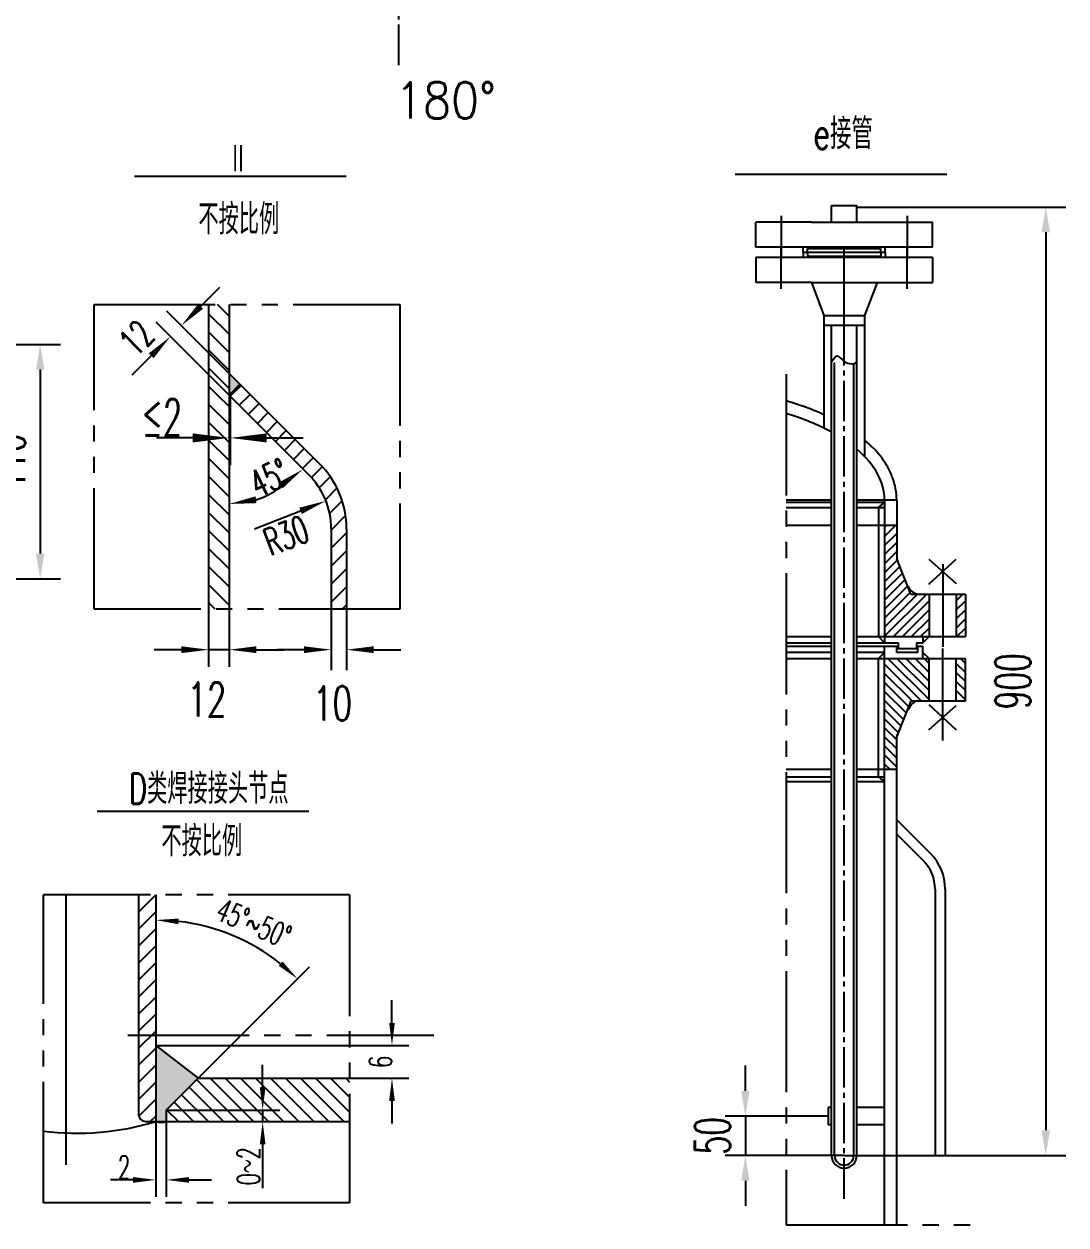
# Model space of a CAD drawing. Extents: x -80 to 3280, y -80 to 4672.
# Drawn here: x 625 to 1450, y 728 to 1680 of the extents above; entities that cross this region are included whole.
import ezdxf

# ---------------------------------------------------------------- set-up
doc = ezdxf.new("R2010")
doc.units = 0
doc.header["$LTSCALE"] = 80
for name, pattern in [('CENT2', [0.55, 0.4, -0.05, 0.05, -0.05]), ('CENTER', [2, 1.25, -0.25, 0.25, -0.25]), ('PHANTOM', [1.9699999999999995, 1.2, -0.15, 0.16, -0.15, 0.16, -0.15])]:
    doc.linetypes.add(name, pattern=pattern)
doc.layers.get('DEFPOINTS').update_dxf_attribs({"linetype": 'CONTINUOUS'})
for name, color, linetype in [('1轮廓实线层', 7, 'CONTINUOUS'), ('3中心线层', 1, 'CENTER'), ('5剖面线层', 2, 'CONTINUOUS'), ('6文字层', 3, 'CONTINUOUS'), ('7标注层', 4, 'CONTINUOUS'), ('9双点划线层', 6, 'PHANTOM'), ('A', 2, 'CONTINUOUS'), ('B', 7, 'CONTINUOUS'), ('C2', 1, 'CENT2'), ('D', 4, 'PHANTOM')]:
    doc.layers.add(name, color=color, linetype=linetype)
doc.styles.add('HZ', font='romans.shx', dxfattribs={"width": 0.618, "bigfont": 'hzfs.shx'})
doc.styles.add('PC_TEXTSTYLE', font='romans.shx', dxfattribs={"width": 0.618, "bigfont": 'hzfs.shx'})
doc.dimstyles.new('TH_GBDIM', dxfattribs={"dimscale": 8, "dimtxt": 3.5, "dimasz": 2.5, "dimexe": 2, "dimexo": 0, "dimgap": 1.5, "dimtad": 1, "dimdec": 1, "dimzin": 0, "dimdsep": 46, "dimtxsty": 'PC_TEXTSTYLE', "dimcen": 2.5, "dimadec": 0, "dimazin": 0, "dimtfac": 0.714286, "dimtdec": 4, "dimtmove": 0, "dimatfit": 3, "dimfxl": 0, "dimtolj": 1, "dimtzin": 0, "dimarcsym": 0})

# ---------------------------------------------------------------- blocks, each defined once
blk = doc.blocks.new('ARROW')
at = {"layer": 'B'}
blk.add_lwpolyline([(0, 0, 0, 0.25, 0), (-1, 0, 0.25, 0.25, 0)], format="xyseb", dxfattribs=at)
blk = doc.blocks.new('*D6')
at = {"layer": '7标注层', "color": 0, "lineweight": -2, "ltscale": 10}
for p, q in [((1284.74322066678, 1534.497068260605), (1450.378895964235, 1534.497068260605)), ((1434.378895964235, 1514.497068260605), (1434.378895964235, 803.1748469305475)), ((1274.743220666781, 783.1748469305476), (1450.378895964235, 783.1748469305475))]:
    blk.add_line(p, q, dxfattribs=at)
at = {"layer": '7标注层', "color": 0, "ltscale": 10}
for points in [[(1431.045562630902, 1514.497068260605), (1437.712229297568, 1514.497068260605), (1434.378895964235, 1534.497068260605)], [(1431.045562630902, 803.1748469305475), (1437.712229297568, 803.1748469305475), (1434.378895964235, 783.1748469305475)]]:
    blk.add_solid(points, dxfattribs=at)
at = {"layer": 'DEFPOINTS', "color": 0, "ltscale": 10}
for p in [(1284.74322066678, 1534.497068260605), (1274.743220666781, 783.1748469305476), (1434.378895964235, 783.1748469305475)]:
    blk.add_point(p, dxfattribs=at)
at = {"layer": '7标注层', "color": 0, "ltscale": 10, "insert": (1408.378895964235, 1158.835957595577), "char_height": 28, "attachment_point": 5, "rotation": 90, "style": 'PC_TEXTSTYLE'}
blk.add_mtext('\\A1;900{}{}', dxfattribs=at)
blk = doc.blocks.new('*D7')
at = {"layer": '7标注层', "color": 0, "lineweight": -2, "ltscale": 10}
for p, q in [((1196.49396664599, 834.361148679912), (1196.49396664599, 854.361148679912)), ((1262.124720156504, 814.361148679912), (1180.49396664599, 814.361148679912)), ((1196.49396664599, 814.361148679912), (1196.49396664599, 783.1748469305476)), ((1274.743220666781, 783.1748469305476), (1180.49396664599, 783.1748469305476)), ((1196.49396664599, 763.1748469305476), (1196.49396664599, 743.1748469305476))]:
    blk.add_line(p, q, dxfattribs=at)
at = {"layer": '7标注层', "color": 0, "ltscale": 10}
for points in [[(1193.160633312657, 834.361148679912), (1199.827299979323, 834.361148679912), (1196.49396664599, 814.361148679912)], [(1193.160633312657, 763.1748469305476), (1199.827299979323, 763.1748469305476), (1196.49396664599, 783.1748469305476)]]:
    blk.add_solid(points, dxfattribs=at)
at = {"layer": 'DEFPOINTS', "color": 0, "ltscale": 10}
for p in [(1262.124720156504, 814.361148679912), (1196.49396664599, 783.1748469305476), (1274.743220666781, 783.1748469305476)]:
    blk.add_point(p, dxfattribs=at)
at = {"layer": '7标注层', "color": 0, "ltscale": 10, "insert": (1170.49396664599, 798.7679978052299), "char_height": 28, "attachment_point": 5, "rotation": 90, "style": 'PC_TEXTSTYLE'}
blk.add_mtext('\\A1;50{}{}', dxfattribs=at)
blk = doc.blocks.new('*D8')
at = {"layer": '7标注层', "color": 0, "lineweight": -2, "ltscale": 10}
for p, q in [((596.589466979617, 1425.713727449423), (654.044788463807, 1425.713727449423)), ((638.044788463807, 1405.713727449423), (638.044788463807, 1260.017201750613)), ((406.1151396476734, 1240.017201750613), (654.044788463807, 1240.017201750613))]:
    blk.add_line(p, q, dxfattribs=at)
at = {"layer": '7标注层', "color": 0, "ltscale": 10}
for points in [[(634.7114551304736, 1405.713727449423), (641.3781217971404, 1405.713727449423), (638.044788463807, 1425.713727449423)], [(634.7114551304736, 1260.017201750613), (641.3781217971404, 1260.017201750613), (638.044788463807, 1240.017201750613)]]:
    blk.add_solid(points, dxfattribs=at)
at = {"layer": 'DEFPOINTS', "color": 0, "ltscale": 10}
for p in [(596.589466979617, 1425.713727449423), (406.1151396476734, 1240.017201750613), (638.044788463807, 1240.017201750613)]:
    blk.add_point(p, dxfattribs=at)
at = {"layer": '7标注层', "color": 0, "ltscale": 10, "insert": (612.0447884638069, 1332.865464600018), "char_height": 28, "attachment_point": 5, "rotation": 90, "style": 'PC_TEXTSTYLE'}
blk.add_mtext('\\A1;110', dxfattribs=at)

msp = doc.modelspace()

# ---------------------------------------------------------------- hatches: boundary and pattern name
at = {"layer": '7标注层', "ltscale": 10}
h = msp.add_hatch(dxfattribs=at)
h.set_pattern_fill('ANSI31', color=256, scale=1.6, style=0)
h.set_pattern_definition([(45, (185.6941947072337, 224.2976303777418), (-3.592102448427661, 3.592102448427662), [])])
h.paths.add_polyline_path([(1306.743220666781, 1194.215530891033), (1341.943220666781, 1194.215530891033), (1341.943220666781, 1227.815530891034), (1327.543220666781, 1227.815530891033), (1316.34322066678, 1255.815530891034), (1316.34322066678, 1282.215530891034), (1306.743220666781, 1282.215530891034)])
h.paths.add_polyline_path([(1370.743220666781, 1227.815530891034), (1363.543220666781, 1227.815530891034), (1363.543220666781, 1194.215530891033), (1370.743220666781, 1194.215530891033)])
h = msp.add_hatch(dxfattribs=at)
h.set_pattern_fill('ANSI31', color=256, scale=1.6, angle=90, style=0)
h.set_pattern_definition([(135, (185.6941947072337, 224.2976303777418), (-3.592102448427662, -3.592102448427661), [])])
h.paths.add_polyline_path([(1327.543220666781, 1143.328776793996), (1341.943220666781, 1143.328776793996), (1341.943220666781, 1176.928776793995), (1306.743220666781, 1176.928776793995), (1306.743220666781, 1088.928776793995), (1316.34322066678, 1088.928776793995), (1316.34322066678, 1115.328776793996)])
h.paths.add_polyline_path([(1370.743220666781, 1176.928776793995), (1363.543220666781, 1176.928776793995), (1363.543220666781, 1143.328776793996), (1370.743220666781, 1143.328776793996)])
at = {"layer": 'B'}
for points in [[(787.621247902579, 1385.571892223487), (796.198849138169, 1394.149493459078), (787.621247902579, 1402.727094694668)], [(787.621247902579, 1385.571892223487), (788.5856176040352, 1384.607522522032), (797.1632188396252, 1393.185123757622), (796.198849138169, 1394.149493459078)], [(787.621247902579, 1385.571892223487), (787.621247902579, 1384.572106889771), (788.5856176040352, 1384.607522522031)], [(729.5438053103662, 810.112315583536), (737.8782290503741, 810.112315583538), (737.8782290503741, 819.124678089775), (763.1320681115358, 844.3785171509392), (729.5438053103662, 870.2654195404182)], [(737.8782290503741, 810.112315583536), (729.5438053103662, 810.112315583536, 0.1951314617689463)]]:
    msp.add_hatch(color=256, dxfattribs=at).paths.add_polyline_path(points)
h = msp.add_hatch(dxfattribs=at)
h.set_pattern_fill('ANSI31', color=256, scale=3, style=0)
h.set_pattern_definition([(45, (-3626.710230580789, -2976.065899262323), (-6.735192090801864, 6.735192090801864), [])])
h.paths.add_polyline_path([(715.8273189973734, 816.112315583536, 0.4142135623730951), (721.8273189973734, 810.112315583536), (729.5438053103662, 810.112315583536), (729.5438053103662, 989.5469953623206), (715.8273189973734, 989.5469953623206)])
h = msp.add_hatch(dxfattribs=at)
h.set_pattern_fill('ANSI31', color=256, scale=67.39200000000001, angle=90, style=0)
h.set_pattern_definition([(135, (-1227.458589099571, 164.0631133663605), (-5.95666752471548, -5.956667524715472), [])])
h.paths.add_polyline_path([(763.1320681115358, 844.3785171509392), (737.8782290503741, 819.124678089775), (814.2118426697534, 819.124678089775), (814.2118426697534, 837.0958780897759), (814.2118426697534, 844.3785171509392)])
h.paths.add_polyline_path([(737.8782290503741, 819.124678089775), (737.8782290503741, 810.112315583536), (814.2118426697534, 810.112315583536), (814.2118426697534, 819.124678089775)])
h.paths.add_polyline_path([(882.9554782141786, 810.112315583536), (882.9554782141786, 844.3785171509392), (814.2118426697534, 844.3785171509392), (814.2118426697534, 837.0958780897759), (814.2118426697534, 819.124678089775), (814.2118426697534, 810.112315583536), (827.6902426697579, 810.112315583536)])

# ---------------------------------------------------------------- linework, layer by layer
at = {"layer": '1轮廓实线层'}
for p, q in [((1248.743220666781, 1522.606216460074), (1204.743220666781, 1522.606216460074)), ((1204.743220666781, 1502.606216460074), (1204.743220666781, 1522.606216460074)), ((1300.743220666781, 1522.606216460074), (1344.743220666781, 1522.606216460074)), ((1344.743220666781, 1502.606216460074), (1344.743220666781, 1522.606216460074)), ((1344.743220666781, 1502.606216460074), (1204.743220666781, 1502.606216460074)), ((1344.743220666781, 1494.606216460074), (1204.743220666781, 1494.606216460074)), ((1204.743220666781, 1494.606216460074), (1204.743220666781, 1474.606216460074)), ((1242.243220666781, 1498.606216460074), (1242.243220666781, 1502.606216460074)), ((1307.243220666781, 1498.606216460074), (1242.243220666781, 1498.606216460074)), ((1242.243220666781, 1498.606216460074), (1242.243220666781, 1494.606216460074)), ((1307.243220666781, 1498.606216460074), (1242.243220666781, 1498.606216460074)), ((1245.743220666781, 1501.606216460074), (1303.743220666781, 1501.606216460074)), ((1245.743220666781, 1498.606216460074), (1245.743220666781, 1501.606216460074)), ((1245.743220666781, 1498.606216460074), (1245.743220666781, 1495.606216460074)), ((1245.743220666781, 1495.606216460074), (1303.743220666781, 1495.606216460074)), ((1303.743220666781, 1498.606216460074), (1303.743220666781, 1501.606216460074)), ((1303.743220666781, 1498.606216460074), (1303.743220666781, 1495.606216460074)), ((1307.243220666781, 1498.606216460074), (1307.243220666781, 1502.606216460074)), ((1307.243220666781, 1498.606216460074), (1307.243220666781, 1494.606216460074)), ((1344.743220666781, 1494.606216460074), (1344.743220666781, 1474.606216460074)), ((1248.743220666781, 1474.606216460074), (1204.743220666781, 1474.606216460074)), ((1248.743220666781, 1474.606216460074), (1258.743220666781, 1448.606216460074)), ((1300.743220666781, 1474.606216460074), (1290.743220666781, 1448.606216460074)), ((1300.743220666781, 1474.606216460074), (1344.743220666781, 1474.606216460074)), ((1258.743220666781, 1448.606216460074), (1258.743220666781, 1440.606216460074)), ((1290.743220666781, 1448.606216460074), (1290.743220666781, 1440.606216460074)), ((1290.743220666781, 1440.606216460074), (1258.743220666781, 1440.606216460074))]:
    msp.add_line(p, q, dxfattribs=at)
at = {"layer": '1轮廓实线层', "ltscale": 10}
for p, q in [((1248.743220666781, 1522.606216460074), (1300.743220666781, 1522.606216460074)), ((1248.743220666781, 1474.606216460074), (1300.743220666781, 1474.606216460074)), ((1258.743220666781, 1440.606216460074), (1258.743220666781, 1359.346958319376)), ((1290.743220666781, 1440.606216460074), (1290.743220666781, 1337.086722439359))]:
    msp.add_line(p, q, dxfattribs=at)
at = {"layer": '3中心线层'}
for p, q in [((1224.743220666781, 1527.606216460074), (1224.743220666781, 1493.606216460074)), ((1324.743220666781, 1527.606216460074), (1324.743220666781, 1493.606216460074)), ((1224.743220666781, 1469.606216460074), (1224.743220666781, 1503.606216460074)), ((1274.743220666781, 1435.606216460074), (1274.743220666781, 1503.606216460074)), ((1324.743220666781, 1469.606216460074), (1324.743220666781, 1503.606216460074)), ((1264.82279386535, 1302.215530891034), (1228.810983560162, 1302.215530891034)), ((1316.34322066678, 1302.215530891034), (1285.055619815742, 1302.215530891034)), ((1352.743220666782, 1251.528789595262), (1352.743220666781, 1186.215530891032)), ((1352.743220666781, 1111.922478467949), (1352.743220666781, 1184.928776793995))]:
    msp.add_line(p, q, dxfattribs=at)
at = {"layer": '3中心线层', "ltscale": 14}
msp.add_line((658.236815208501, 989.5469953623206), (658.236815208501, 775.904114224491), dxfattribs=at)
at = {"layer": '5剖面线层', "ltscale": 10}
for p, q in [((1264.82279386535, 1300.404963966103), (1228.810983560162, 1300.404963966103)), ((1228.810983560162, 1296.370407197948), (1264.82279386535, 1296.370407197949)), ((1306.743220666781, 1300.404963966103), (1285.055619815742, 1300.404963966103)), ((1285.055619815742, 1296.370407197949), (1306.743220666781, 1296.370407197949)), ((1301.820143825085, 1296.370407197949), (1306.743220666781, 1300.404963966103)), ((1301.820143825085, 1296.370407197949), (1301.820143825085, 1194.215530891032)), ((1306.743220666781, 1302.215530891034), (1306.743220666781, 1189.415530891022)), ((1316.34322066678, 1302.215530891034), (1316.34322066678, 1255.815530891034)), ((1264.82279386535, 1282.215530891034), (1228.810983560162, 1282.215530891034)), ((1316.34322066678, 1282.215530891034), (1285.055619815742, 1282.215530891034)), ((1327.543220666781, 1227.815530891034), (1316.34322066678, 1255.815530891034)), ((1341.746857030418, 1255.56675479366), (1363.346857030419, 1236.366754793646)), ((1341.746857030418, 1235.655643682537), (1363.346857030419, 1255.56675479366)), ((1327.543220666781, 1227.815530891034), (1370.743220666781, 1227.815530891034)), ((1341.943220666781, 1227.815530891034), (1341.943220666781, 1194.215530891032)), ((1363.543220666781, 1227.815530891034), (1363.543220666781, 1194.215530891032)), ((1370.743220666781, 1227.815530891034), (1370.743220666781, 1194.215530891032)), ((1228.810983560162, 1194.215530891033), (1264.82279386535, 1194.215530891033)), ((1228.810983560162, 1189.415530891022), (1264.822793865351, 1189.415530891022)), ((1285.055619815742, 1194.215530891032), (1370.743220666781, 1194.215530891032)), ((1285.055619815742, 1189.415530891022), (1317.543220666781, 1189.415530891022)), ((1301.820143825085, 1194.215530891032), (1306.743220666781, 1189.415530891022)), ((1317.543220666781, 1189.415530891022), (1317.543220666781, 1184.615530891033)), ((1331.943220666781, 1189.415530891022), (1337.143220666781, 1189.415530891022)), ((1331.943220666781, 1189.415530891022), (1331.943220666781, 1184.615530891033)), ((1331.943220666781, 1189.415530891022), (1331.943220666781, 1184.615530891033)), ((1337.143220666781, 1189.415530891022), (1341.943220666781, 1194.215530891032)), ((1337.143220666781, 1194.215530891032), (1337.143220666781, 1189.415530891022)), ((1228.810983560162, 1186.528776793996), (1264.82279386535, 1186.528776793996)), ((1264.822793865351, 1181.738295994913), (1228.810983560162, 1181.738295994913)), ((1285.055619815742, 1186.528776793995), (1317.543220666781, 1186.528776793995)), ((1306.743220666781, 1181.738295994913), (1285.055619815742, 1181.738295994913)), ((1301.820143825085, 1176.928776793995), (1306.743220666781, 1181.738295994913)), ((1306.743220666781, 1088.928776793995), (1306.743220666781, 1186.528776793995)), ((1316.34322066678, 1181.728776793995), (1316.34322066678, 1186.528776793995)), ((1331.943220666781, 1184.615530891033), (1316.34322066678, 1184.615530891033)), ((1333.143220666781, 1181.728776793995), (1316.34322066678, 1181.728776793995)), ((1331.943220666781, 1186.528776793995), (1337.143220666781, 1186.528776793995)), ((1333.143220666781, 1181.728776793995), (1333.143220666781, 1186.528776793995)), ((1337.143220666781, 1176.928776793995), (1337.143220666781, 1186.528776793995)), ((1337.143220666781, 1181.728776793995), (1341.943220666781, 1176.928776793995)), ((1228.810983560162, 1176.928776793995), (1264.822793865351, 1176.928776793995)), ((1285.055619815742, 1176.928776793995), (1370.743220666781, 1176.928776793995)), ((1301.820143825085, 1083.082552886815), (1301.820143825085, 1176.928776793995)), ((1341.943220666781, 1143.328776793996), (1341.943220666781, 1176.928776793995)), ((1363.543220666781, 1143.328776793996), (1363.543220666781, 1176.928776793995)), ((1370.743220666781, 1143.328776793996), (1370.743220666781, 1176.928776793995)), ((1327.543220666781, 1143.328776793996), (1316.34322066678, 1115.328776793996)), ((1327.543220666781, 1143.328776793996), (1370.743220666781, 1143.328776793996)), ((1341.746857030417, 1140.387701210269), (1363.346857030418, 1120.476590099147)), ((1341.746857030417, 1120.476590099147), (1363.346857030418, 1139.67659009916)), ((1316.34322066678, 1088.928776793995), (1316.34322066678, 1115.328776793996)), ((1264.822793865351, 1088.928776793996), (1228.810983560162, 1088.928776793996)), ((1264.822793865351, 1088.928776793996), (1228.810983560162, 1088.928776793996)), ((1306.743220666781, 1088.928776793995), (1285.055619815742, 1088.928776793996)), ((1316.34322066678, 1088.928776793995), (1285.055619815743, 1088.928776793995)), ((1306.743220666781, 728.1267448613521), (1306.743220666781, 1088.928776793995)), ((1316.34322066678, 728.1267448613521), (1316.34322066678, 1088.928776793995)), ((1228.810983560162, 1083.082552886816), (1264.822793865351, 1083.082552886816)), ((1264.822793865351, 1079.04799611866), (1228.810983560162, 1079.04799611866)), ((1285.055619815743, 1083.082552886815), (1306.743220666781, 1083.082552886815)), ((1306.743220666781, 1079.04799611866), (1285.055619815742, 1079.047996118661)), ((1301.820143825085, 1083.082552886815), (1306.743220666781, 1079.04799611866)), ((1343.027491914242, 1022.460295167416), (1316.34322066678, 1049.144566414878)), ((1337.370637664751, 1016.803440917924), (1316.34322066678, 1037.830857915894)), ((1346.743220666781, 994.1760239199548), (1346.743220666781, 783.1748469305476)), ((1354.743220666781, 994.1760239199548), (1354.743220666781, 783.1748469305476)), ((1262.124720156504, 821.2592023888237), (1262.124720156504, 807.4630949709999)), ((1264.822793865351, 821.2592023888237), (1262.124720156504, 821.2592023888237)), ((1306.743220666781, 821.2592023888237), (1285.055619815743, 821.2592023888237)), ((1264.822793865351, 807.4630949709999), (1262.124720156504, 807.4630949709999)), ((1306.743220666781, 807.4630949709999), (1285.055619815743, 807.4630949710004))]:
    msp.add_line(p, q, dxfattribs=at)
for centre, radius, start, end in [((1325.943220666781, 1257.478382885885), 9.600000000000001, 180, 199.6538237106243), ((1334.308524950657, 1237.415530891034), 9.600000000000001, 199.6538240591742, 270.0000000008338), ((1334.784514229223, 1133.728776793995), 9.600000000000001, 90.00000000026056, 164.0546100856623), ((1325.943220666781, 1113.984249325449), 9.600000000000001, 164.0546029430819, 180), ((1314.743220666781, 994.1760239199548), 40, 7.016477563892661e-15, 45.00000000000921), ((1314.743220666781, 994.1760239199548), 32, 7.016477563892661e-15, 45.00000000000921), ((1274.743220666781, 783.1748469305476), 10.02531982923242, 180, 0), ((1274.743220666781, 783.1748469305476), 7.625319829231739, 180, 0)]:
    msp.add_arc(centre, radius, start, end, dxfattribs=at)
for start_param, end_param in [(0.7416695819754651, 1.032209348173465), (-2.220446049250313e-15, 0.5306071044255805)]:
    msp.add_ellipse((1146.743220666781, 1302.215530891034), major_axis=(160, 1.874325347706042e-13), ratio=0.4999999999999979, start_param=start_param, end_param=end_param, dxfattribs=at)
for points, knots in [([(1258.743220666781, 1370.008956015853), (1253.961698018915, 1372.120667277642), (1250.178628755298, 1373.676228950723), (1240.682553237506, 1377.246386703616), (1234.845935275919, 1379.16602209179), (1228.810983560162, 1380.891716120907)], [0.8387865631734847, 0.8387865631734847, 0.8387865631734847, 0.8387865631734847, 0.9260657738917453, 0.9260657738917453, 1.051315341893185, 1.051315341893185, 1.051315341893185, 1.051315341893185]), ([(1316.34322066678, 1302.215530891034), (1316.34322066678, 1305.276357861844), (1316.058708807863, 1308.336838668781), (1314.935180116906, 1314.388337158585), (1314.096627047407, 1317.378948241342), (1311.901898470021, 1323.238586730076), (1310.546194326545, 1326.107695123006), (1307.36056422814, 1331.695314972199), (1305.530837277812, 1334.414124654283), (1299.881132329362, 1341.691599359499), (1295.606830948236, 1346.079031865873), (1290.743220666782, 1350.199498455963)], [0, 0, 0, 0, 0.09256533177855115, 0.09256533177855115, 0.1851306635571023, 0.1851306635571023, 0.2776959953356535, 0.2776959953356535, 0.3702613271142046, 0.3702613271142046, 0.5331432844267124, 0.5331432844267124, 0.5331432844267124, 0.5331432844267124])]:
    msp.add_open_spline(points, degree=3, knots=knots, dxfattribs=at)
at = {"layer": '6文字层', "ltscale": 14}
for p, q in [((1188.464575985884, 1560.45047462986), (1356.093563405776, 1560.45047462986)), ((712.6424799914248, 1558.994983408551), (880.2714674113167, 1558.994983408551)), ((683.2294830936489, 1055.929441005653), (850.8584705135409, 1055.929441005653))]:
    msp.add_line(p, q, dxfattribs=at)
at = {"layer": '7标注层', "ltscale": 10}
msp.add_line((1258.743220666781, 1448.606216460074), (1290.743220666781, 1448.606216460074), dxfattribs=at)
msp.add_spline([(1264.717900837548, 1411.593092912744), (1269.239951615027, 1416.696561950908), (1274.743220666781, 1412.273553064341), (1284.743220666781, 1412.273553064341), (1284.743220666781, 1414.995411571919)], degree=3, dxfattribs=at)
at = {"layer": '9双点划线层'}
for p, q in [((1228.810983560162, 1402.082256283387), (1228.810983560162, 728.1267448613521)), ((1228.810983560162, 728.1267448613521), (1380.492450397261, 728.1267448613521))]:
    msp.add_line(p, q, dxfattribs=at)
at = {"layer": 'A'}
for p, q in [((1264.717900837548, 1535.640658307524), (1284.74322066678, 1535.640658307524)), ((1264.717900837548, 1522.606216460074), (1264.717900837548, 1535.640658307524)), ((1284.743220666779, 1522.606216460074), (1284.74322066678, 1535.640658307524)), ((771.4471679025792, 1457.236191767205), (771.4471679025792, 1215.875193856311)), ((787.621247902579, 1457.236191767205), (787.621247902579, 1215.875193856311)), ((1264.717900837548, 783.1748469305471), (1264.717900837548, 1440.606216460074)), ((1284.74322066678, 783.1748469305476), (1284.74322066678, 1440.606216460074)), ((1267.117900837549, 783.1748469305476), (1267.117900837548, 1411.40002227155)), ((1282.343220666781, 783.1748469305471), (1282.34322066678, 1410.460677346451)), ((787.621247902579, 1402.727094694668), (859.3044553161208, 1331.043887281126)), ((787.621247902579, 1385.571892223487), (850.7268540805289, 1322.466286045536)), ((868.4916479025787, 1279.578279867584), (868.4916479025787, 1215.875193856311)), ((880.6222079025783, 1279.578279867584), (880.6222079025783, 1215.875193856311)), ((715.8273189973715, 989.5469953623196), (715.8273189973715, 816.1123155835367)), ((729.5438053103626, 989.5469953623196), (729.5438053103626, 810.1123155835367)), ((737.8782290503741, 819.124678089775), (763.132068111534, 844.3785171509385)), ((763.132068111534, 844.3785171509385), (882.9554782141731, 844.3785171509385)), ((737.8782290503741, 819.124678089775), (737.8782290503741, 810.1123155835367)), ((721.8273189973715, 810.1123155835367), (882.9554782141731, 810.1123155835367))]:
    msp.add_line(p, q, dxfattribs=at)
for centre, radius, start, end in [((807.8388479025789, 1279.578279867584), 60.65280000000001, 0, 44.99999999999281), ((807.8388479025789, 1279.578279867584), 72.78336000000004, 0, 44.99999999999281), ((667.3193153540496, 1013.900490726905), 213.0762949710445, 262.7800079590382, 286.9794775770281), ((721.8273189973715, 816.1123155835367), 6, 180, 270)]:
    msp.add_arc(centre, radius, start, end, dxfattribs=at)
at = {"layer": 'A', "ltscale": 14}
msp.add_arc((733.7110171803661, 820.3836984680888), 11.08453702824737, 247.9170697833758, 292.0829302166242, dxfattribs=at)
at = {"layer": 'B'}
for p, q in [((765.0765097694666, 1455.818845775042), (780.3500162430964, 1471.092352248672)), ((787.6212479025771, 1447.983612486904), (778.3686686222773, 1457.236191767205)), ((797.1632188396252, 1393.185123757621), (738.3478734406144, 1452.000469156636)), ((787.6212479025771, 1433.687610427587), (771.4471679025773, 1449.861690427587)), ((788.5856176040343, 1384.607522522031), (729.7702722050235, 1443.422867921045)), ((787.6212479025771, 1419.391608368271), (771.4471679025773, 1435.56568836827)), ((786.9273619880441, 1405.789492223486), (771.4471679025773, 1421.269686308953)), ((725.9518955866151, 1416.694231592193), (710.6783891129853, 1401.420725118564)), ((772.6313599287269, 1405.789492223486), (771.4471679025773, 1406.973684249636)), ((787.6212479025771, 1390.799604249635), (772.6313599287269, 1405.789492223486)), ((787.6212479025771, 1405.095606308952), (786.9273619880441, 1405.789492223486)), ((778.5529578694095, 1385.571892223487), (771.4471679025773, 1392.677682190319)), ((787.621247902579, 1385.571892223487), (796.198849138169, 1394.149493459078)), ((788.5856176040343, 1384.607522522031), (797.1632188396252, 1393.185123757623)), ((787.6212479025771, 1376.503602190319), (778.5529578694095, 1385.571892223487)), ((787.621247902579, 1385.571892223486), (787.621247902579, 1330.027475322093)), ((788.5856176040343, 1384.60752252203), (787.621247902579, 1384.572106889772)), ((788.5856176040343, 1384.607522522031), (788.5856176040343, 1330.027475322093)), ((795.7336186336925, 1377.459521492372), (804.3112198692834, 1386.037122727963)), ((787.6212479025771, 1362.207600131002), (771.4471679025792, 1378.381680131001)), ((802.8816196633506, 1370.311520462713), (811.4592208989425, 1378.889121698305)), ((810.0296206930088, 1363.163519433055), (818.6072219286007, 1371.741120668646)), ((787.6212479025771, 1347.911598071684), (771.4471679025792, 1364.085678071684)), ((817.1776217226679, 1356.015518403397), (825.7552229582598, 1364.593119638987)), ((758.8212479025788, 1351.627475322093), (730.0212479025786, 1351.627475322093)), ((787.621247902579, 1351.627475322093), (788.5856176040343, 1351.627475322093)), ((817.3856176040335, 1351.627475322093), (846.1856176040337, 1351.627475322093)), ((824.325622752327, 1348.867517373738), (832.903223987917, 1357.445118609328)), ((787.6212479025771, 1333.615596012367), (771.4471679025792, 1349.789676012367)), ((831.4736237819843, 1341.719516344079), (840.0512250175761, 1350.29711757967)), ((838.6216248116443, 1334.571515314421), (847.1992260472343, 1343.149116550011)), ((787.6212479025771, 1319.31959395305), (771.4471679025792, 1335.49367395305)), ((845.7696258413016, 1327.423514284761), (854.3472270768934, 1336.001115520352)), ((852.8616366215265, 1320.21952300567), (861.4485788799047, 1328.806465264046)), ((787.6212479025771, 1305.023591893732), (771.4471679025792, 1321.197671893732)), ((859.0365320937863, 1312.09841641861), (867.7888462680403, 1320.850730592865)), ((787.6212479025771, 1290.727589834415), (771.4471679025792, 1306.901669834415)), ((863.9181388251109, 1302.684021090619), (873.0790329048341, 1311.844915170342)), ((867.2615888407909, 1291.73146904698), (877.1913021523378, 1301.661182358529)), ((787.6212479025771, 1276.431587775099), (771.4471679025792, 1292.605667775098)), ((807.8388479025789, 1279.578279867584), (844.2262015491624, 1293.853510386494)), ((868.4916479025787, 1278.665526049452), (879.8663746861621, 1290.040252833036)), ((787.6212479025771, 1262.135585715781), (771.4471679025792, 1278.309665715781)), ((868.4916479025787, 1264.369523990135), (880.6222079025783, 1276.500083990135)), ((787.6212479025771, 1247.839583656463), (771.4471679025792, 1264.013663656464)), ((868.4916479025787, 1250.073521930818), (880.6222079025783, 1262.204081930818)), ((787.6212479025771, 1233.543581597146), (771.4471679025792, 1249.717661597146)), ((868.4916479025787, 1235.7775198715), (880.6222079025783, 1247.9080798715)), ((787.6212479025771, 1219.24757953783), (771.4471679025792, 1235.421659537829)), ((868.4916479025787, 1221.481517812183), (880.6222079025783, 1233.612077812183)), ((776.6976315247794, 1215.875193856311), (771.4471679025792, 1221.125657478512)), ((877.1813260060235, 1215.875193856311), (880.6222079025783, 1219.316075752866)), ((771.4471679025792, 1215.875193856311), (771.4471679025792, 1170.187242702749)), ((787.621247902579, 1215.875193856311), (787.621247902579, 1170.187242702749)), ((868.4916479025787, 1215.875193856311), (868.4916479025787, 1167.68448965971)), ((880.6222079025783, 1215.875193856311), (880.6222079025783, 1167.68448965971)), ((749.881727902578, 1183.85856965971), (728.3162879025795, 1183.85856965971)), ((787.621247902579, 1183.85856965971), (771.4471679025792, 1183.85856965971)), ((809.1866879025793, 1183.85856965971), (830.7521279025796, 1183.85856965971)), ((846.9262079025793, 1183.85856965971), (825.360767902579, 1183.85856965971)), ((902.1876479025796, 1183.85856965971), (923.753087902579, 1183.85856965971)), ((763.132068111534, 844.3785171509385), (851.4091879154666, 932.6556369548653)), ((916.6258213402307, 888.2366195404175), (916.6258213402307, 906.2078195404174)), ((729.5438053103626, 870.265419540418), (930.1042213402307, 870.265419540418)), ((729.5438053103626, 870.265419540418), (763.132068111534, 844.3785171509385)), ((814.2118426697543, 837.0958780897768), (814.2118426697543, 855.0670780897763)), ((763.132068111534, 844.3785171509385), (930.1042213402307, 844.3785171509385)), ((737.8782290503741, 819.124678089775), (827.6902426697543, 819.124678089775)), ((814.2118426697543, 819.124678089775), (814.2118426697543, 810.1123155835367)), ((916.6258213402307, 826.407317150939), (916.6258213402307, 808.436117150939)), ((729.5438053103626, 810.1123155835367), (729.5438053103626, 750.3601895297384)), ((737.8782290503741, 810.1123155835367), (827.6902426697543, 810.1123155835367)), ((737.8782290503741, 810.1123155835367), (737.8782290503741, 750.3601895297384)), ((814.2118426697543, 792.1411155835362), (814.2118426697543, 757.1967640645844)), ((711.5726053103617, 763.8385895297388), (693.6014053103654, 763.8385895297388)), ((755.8494290503704, 763.8385895297388), (773.8206290503713, 763.8385895297388))]:
    msp.add_line(p, q, dxfattribs=at)
for centre, radius, start, end in [((787.621247902579, 1369.211945876683), 69.9148344087932, 287.7438767648721, 317.8848359078827), ((729.5438053103626, 810.7902543497685), 158.8652768639156, 51.48488921285897, 83.51511078714482)]:
    msp.add_arc(centre, radius, start, end, dxfattribs=at)
at = {"layer": 'C2'}
for p, q in [((922.0777645988874, 1647.006649046374), (922.0777645988874, 2452.609063676027)), ((1274.743220666781, 748.9345208651298), (1274.743220666781, 1475.691560288145))]:
    msp.add_line(p, q, dxfattribs=at)
at = {"layer": 'D'}
for p, q in [((680.7213449516084, 1457.236191767206), (922.9568376099178, 1457.236191767205)), ((680.7213449516103, 1215.875193856311), (680.7213449516084, 1457.236191767206)), ((922.9568376099178, 1457.236191767205), (922.9568376099178, 1215.875193856311)), ((922.9568376099178, 1215.875193856311), (680.7213449516103, 1215.875193856311)), ((882.9554782141731, 989.5469953623196), (640.540014133946, 989.5469953623206)), ((640.540014133946, 745.6137865770725), (640.540014133946, 989.5469953623206)), ((882.9554782141731, 989.5469953623196), (882.9554782141731, 745.6137865770716)), ((707.4123159148057, 878.3713210611622), (949.8277799950347, 878.3713210611622)), ((882.9554782141731, 745.6137865770716), (640.540014133946, 745.6137865770725))]:
    msp.add_line(p, q, dxfattribs=at)

# ---------------------------------------------------------------- block references
at = {"layer": 'B'}
for p, xscale, yscale, zscale, rotation in [((749.8030032958377, 1440.545339301413), 21.59999999999998, 21.6, 21.6, 224.9999999999985), ((741.2254020602459, 1431.967738065822), 21.59999999999998, 21.6, 21.6, 44.99999999999847), ((788.5856176040343, 1351.627475322093), 28.8, 28.8, 28.8, 180), ((846.1260124414284, 1326.822058613661), 21.56543999999992, 21.56544000000004, 21.56544000000001, 36.12806161756454), ((787.621247902579, 1299.297111467889), 21.5654400000001, 21.56544000000004, 21.56544000000001, 188.8719383824357), ((864.301982871415, 1301.729499638306), 21.56544000000008, 21.56544000000004, 21.56544000000001, 21.42072082055494), ((787.621247902579, 1183.85856965971), 21.56543999999995, 21.56544000000004, 21.56544000000001, 180), ((880.6222079025783, 1183.85856965971), 21.56543999999995, 21.56544000000004, 21.56544000000001, 180), ((729.5438053103626, 969.6555312136852), 17.97119999999684, 17.97119999999904, 17.97120000000001, 176.7575553935741), ((841.8785198759124, 923.1249689153246), 17.97120000000132, 17.97119999999904, 17.97120000000001, 318.2424446064256), ((916.6258213402307, 870.265419540418), 17.97119999999904, 17.97119999999904, 17.97120000000001, 270), ((814.2118426697543, 819.1246780897754), 17.97119999999904, 17.97119999999904, 17.97120000000001, 270), ((916.6258213402307, 844.3785171509389), 17.97119999999904, 17.97119999999904, 17.97120000000001, 90), ((814.2118426697543, 810.1123155835367), 17.97119999999904, 17.97119999999904, 17.97120000000001, 90), ((737.8782290503741, 763.8385895297388), 17.97119999999632, 17.97119999999904, 17.97120000000001, 180)]:
    msp.add_blockref('ARROW', p, dxfattribs=dict(at, xscale=xscale, yscale=yscale, zscale=zscale, rotation=rotation))
for p, xscale, yscale, zscale in [((787.621247902579, 1351.627475322093), 28.8, 28.8, 28.8), ((771.4471679025792, 1183.85856965971), 21.56543999999995, 21.56544000000004, 21.56544000000001), ((868.4916479025787, 1183.85856965971), 21.56543999999995, 21.56544000000004, 21.56544000000001), ((729.5438053103626, 763.8385895297388), 17.97119999999632, 17.97119999999904, 17.97120000000001)]:
    msp.add_blockref('ARROW', p, dxfattribs=dict(at, xscale=xscale, yscale=yscale, zscale=zscale))

# ---------------------------------------------------------------- texts
at = {"layer": '6文字层', "ltscale": 10, "style": 'HZ', "width": 0.8999999761581421}
msp.add_text('180%%D', height=28.79999923706055, dxfattribs=at).set_placement((918.9814855831983, 1604.607114524892))
at = {"layer": '6文字层', "ltscale": 14, "style": 'PC_TEXTSTYLE'}
for s, height, width, p in [('e接管', 24.31999969482422, 0.699999988079071, (1250.339260846359, 1580.395380725691)), ('Ⅱ', 24, 0.6669999957084656, (786.7748287345376, 1560.370783534717)), ('不按比例', 24, 0.6669999957084656, (763.3371132178681, 1512.87698629967)), ('D类焊接接头节点', 24, 0.6669999957084656, (708.3018043321363, 1061.73006376518)), ('不按比例', 24, 0.6669999957084656, (734.0123262586894, 1020.153271973507))]:
    msp.add_text(s, height=height, dxfattribs=dict(at, width=width)).set_placement(p)
at = {"layer": 'B', "style": 'PC_TEXTSTYLE', "width": 0.6669999957084656}
for s, p in [('12', (754.5871975790087, 1130.920730160983)), ('10', (854.052398219008, 1127.882652017002))]:
    msp.add_text(s, height=27, dxfattribs=at).set_placement(p)
at = {"layer": 'B', "attachment_point": 5, "style": 'HZ'}
for s, insert, char_height, rotation in [('12', (714.3782203340543, 1430.75983118075), 21.6, 44.99999999999944), ('\\A1;45°', (819.4557517083158, 1319.907739381413), 21.56544000000001, 25.432285148008308), ('R30', (832.7933695393567, 1274.375219446634), 21.56544000000001, 21.399999999999977), ('45°~50°', (807.1971882780699, 967.1152000837519), 17.97120000000001, 337), ('6', (907.5896773402346, 857.3219683456791), 17.97120000000001, 90), ('\\A1;0～2', (803.081305313719, 774.6641326054039), 17.97120000000001, 90)]:
    msp.add_mtext(s, dxfattribs=dict(at, insert=insert, char_height=char_height, rotation=rotation))
for s, insert, char_height in [('≤2', (734.4529415350107, 1367.91822743179), 28.8), ('\\A1;2', (704.4311998328349, 773.9451679359506), 17.97120000000001)]:
    msp.add_mtext(s, dxfattribs=dict(at, insert=insert, char_height=char_height))

# ---------------------------------------------------------------- dimensions: what is measured, and where the dimension line sits
at = {"layer": '7标注层', "ltscale": 10}
dim = msp.add_linear_dim(base=(1434.378895964235, 783.1748469305475), p1=(1284.74322066678, 1534.497068260605), p2=(1274.743220666781, 783.1748469305476), angle=90, text='900{}{}', dimstyle='TH_GBDIM', override={"dimgap": 1.5, "dimtad": 1, "dimjust": 0, "dimdec": 1, "dimlfac": 1, "dimse1": 0, "dimse2": 0, "dimsd1": 0, "dimsd2": 0}, dxfattribs=at)
dim.commit()
dim.dimension.update_dxf_attribs({"geometry": '*D6', "text_midpoint": (1408.378895964235, 1158.835957595577)})
dim = msp.add_linear_dim(base=(638.044788463807, 1240.017201750613), p1=(596.5894669796171, 1425.713727449423), p2=(406.1151396476735, 1240.017201750613), angle=90, text='110', dimstyle='TH_GBDIM', dxfattribs=at)
dim.commit()
dim.dimension.update_dxf_attribs({"geometry": '*D8', "text_midpoint": (612.0447884638069, 1332.865464600018)})
dim = msp.add_linear_dim(base=(1196.49396664599, 783.1748469305476), p1=(1262.124720156504, 814.361148679912), p2=(1274.743220666781, 783.1748469305476), angle=90, text='50{}{}', dimstyle='TH_GBDIM', override={"dimgap": 1.5, "dimtad": 1, "dimdec": 1, "dimlfac": 1, "dimse1": 0, "dimse2": 0, "dimsd1": 0, "dimsd2": 0}, dxfattribs=at)
dim.commit()
dim.dimension.update_dxf_attribs({"geometry": '*D7', "text_midpoint": (1196.49396664599, 798.7679978052299), "dimtype": 160})

doc.saveas('drawing.dxf')
